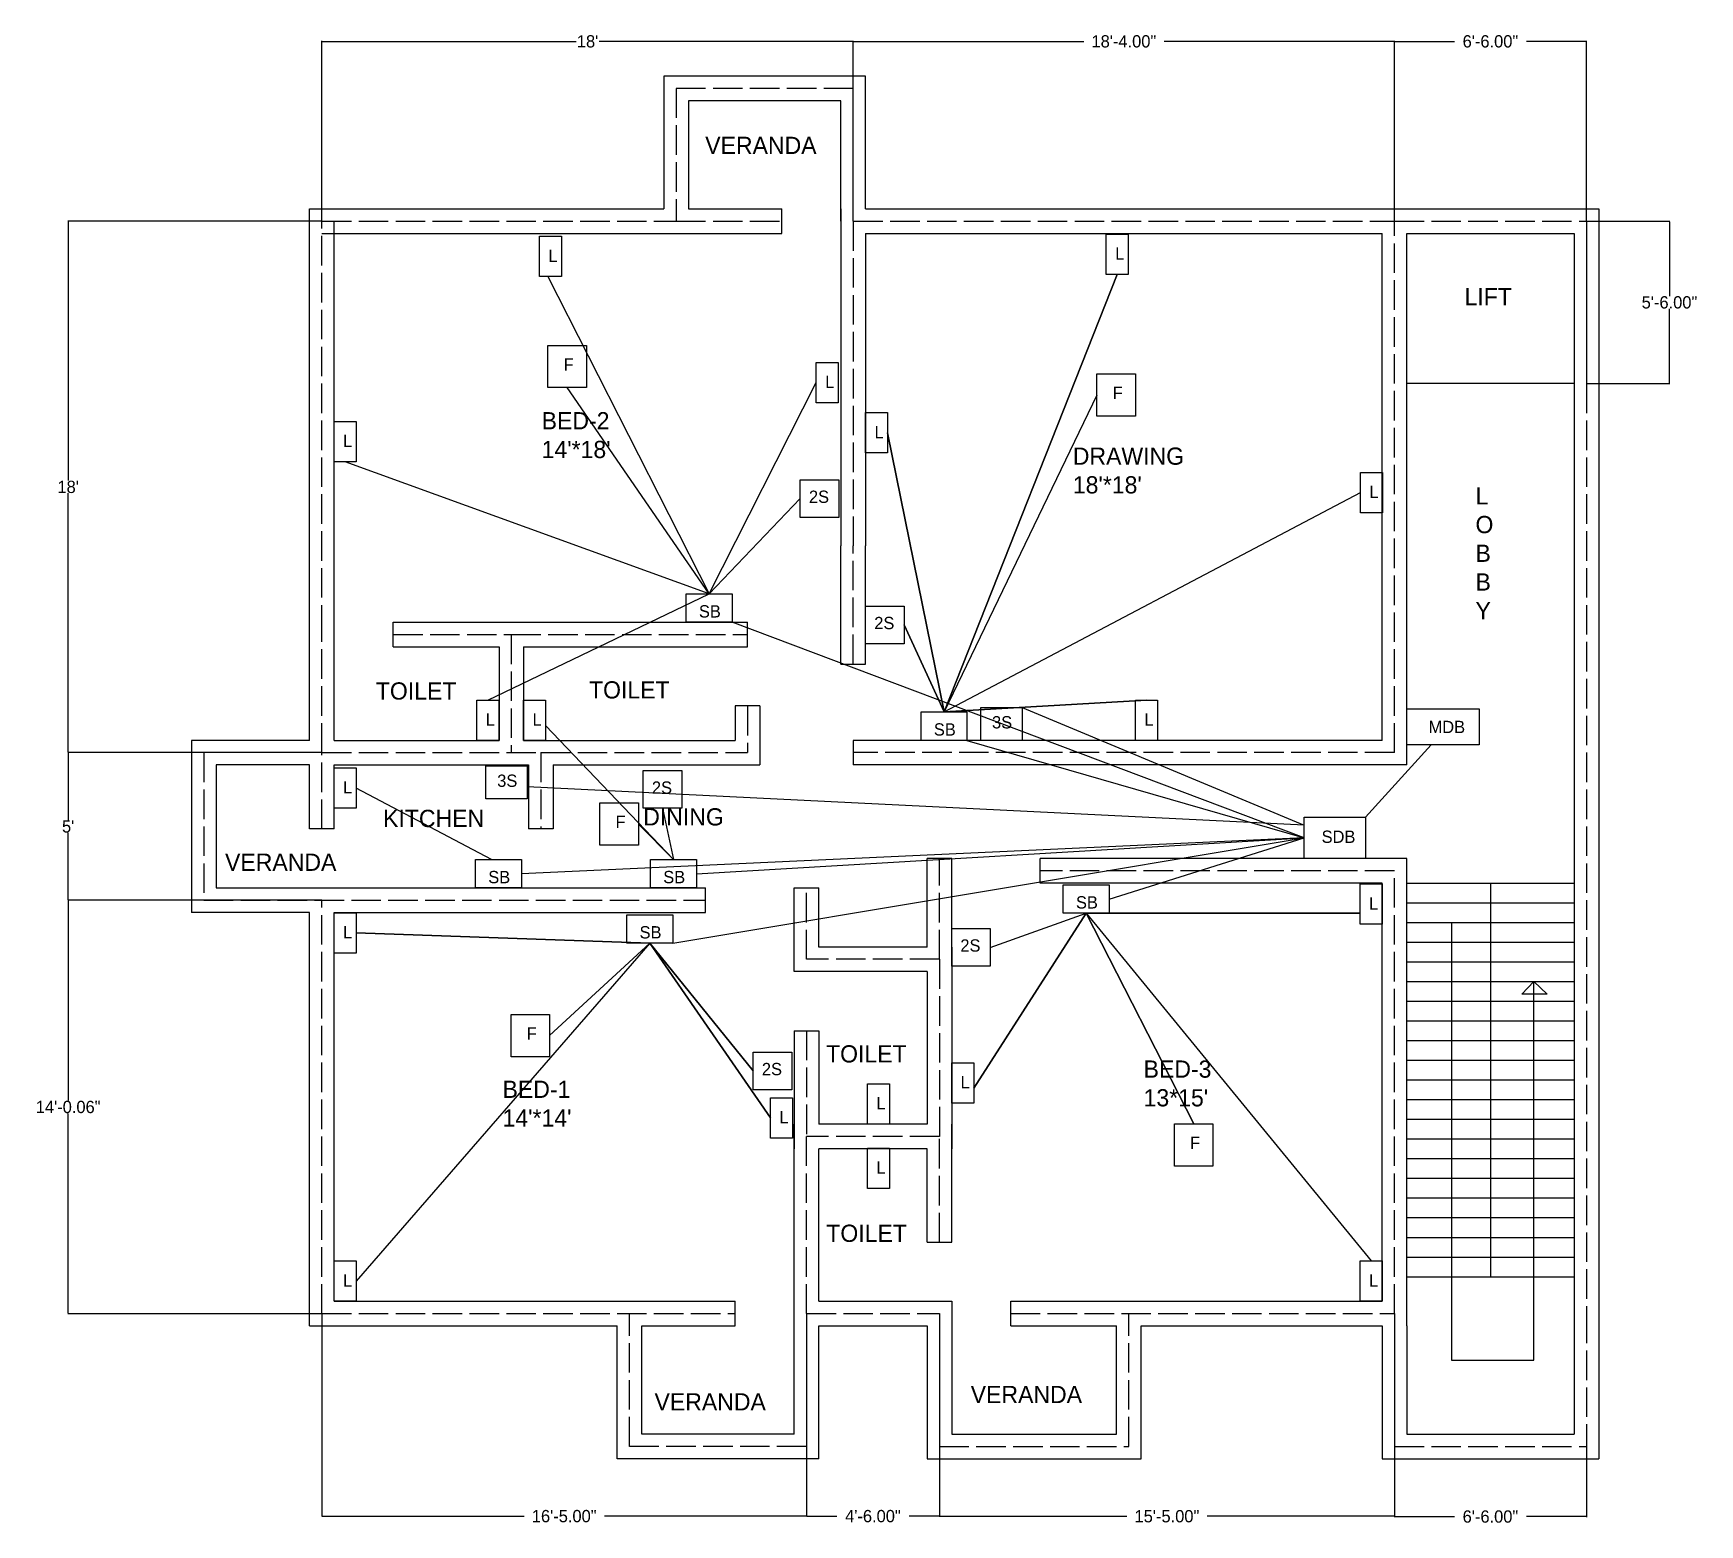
# Model space of a CAD drawing. Header units: inches. Extents: x 34 to 712, y -32 to 574.
import ezdxf

# ---------------------------------------------------------------- set-up
doc = ezdxf.new("R2010")
doc.units = ezdxf.units.IN
doc.header["$MEASUREMENT"] = 0
doc.linetypes.add('ACAD_ISO02W100', pattern=[15, 12, -3])
doc.dimstyles.get("Standard").update_dxf_attribs({"dimtxt": 5, "dimasz": 0.18, "dimexe": 0.18, "dimexo": 0.0625, "dimgap": 0.09, "dimtad": 0, "dimtih": 1, "dimtoh": 1, "dimzin": 0, "dimdsep": 46, "dimlunit": 3, "dimtxsty": 'Standard', "dimcen": 0.09, "dimclrd": 256, "dimclre": 256, "dimclrt": 256, "dimaunit": 1, "dimadec": 0, "dimazin": 0, "dimtfac": 1, "dimtofl": 0, "dimtmove": 0, "dimatfit": 3, "dimfxl": 1, "dimtolj": 1, "dimtzin": 0, "dimlwd": -1, "dimlwe": -1, "dimarcsym": 0})

# ---------------------------------------------------------------- blocks, each defined once
blk = doc.blocks.new('*D1')
for p, q in [((151.56, 53.3), (151.56, -29.16)), ((348.56, 53.3), (348.56, -29.16)), ((151.74, -28.98), (233.72, -28.98)), ((348.38, -28.98), (266.4, -28.98))]:
    blk.add_line(p, q)
for points in [[(151.74, -28.95), (151.74, -29.01), (151.56, -28.98)], [(348.38, -28.95), (348.38, -29.01), (348.56, -28.98)]]:
    blk.add_solid(points)
at = {"layer": 'Defpoints', "color": 0}
for p in [(151.56, 53.36), (348.56, 53.36), (348.56, -28.98)]:
    blk.add_point(p, dxfattribs=at)
at = {"insert": (250.06, -28.98), "char_height": 5, "attachment_point": 5}
blk.add_mtext('\\A1;16\'-5.00"', dxfattribs=at)
blk = doc.blocks.new('*D2')
for p, q in [((348.56, 53.3), (348.56, -29.16)), ((402.56, 53.3), (402.56, -29.16)), ((348.74, -28.98), (360.89, -28.98)), ((402.38, -28.98), (390.23, -28.98))]:
    blk.add_line(p, q)
for points in [[(348.74, -28.95), (348.74, -29.01), (348.56, -28.98)], [(402.38, -28.95), (402.38, -29.01), (402.56, -28.98)]]:
    blk.add_solid(points)
at = {"layer": 'Defpoints', "color": 0}
for p in [(348.56, 53.36), (402.56, 53.36), (402.56, -28.98)]:
    blk.add_point(p, dxfattribs=at)
at = {"insert": (375.56, -28.98), "char_height": 5, "attachment_point": 5}
blk.add_mtext('\\A1;4\'-6.00"', dxfattribs=at)
blk = doc.blocks.new('*D5')
for p, q in [((402.56, 53.23), (402.56, -29.2)), ((587.56, 53.23), (587.56, -29.2)), ((402.74, -29.02), (478.72, -29.02)), ((587.38, -29.02), (511.4, -29.02))]:
    blk.add_line(p, q)
for points in [[(402.74, -28.99), (402.74, -29.05), (402.56, -29.02)], [(587.38, -28.99), (587.38, -29.05), (587.56, -29.02)]]:
    blk.add_solid(points)
at = {"layer": 'Defpoints', "color": 0}
for p in [(402.56, 53.3), (587.56, 53.3), (587.56, -29.02)]:
    blk.add_point(p, dxfattribs=at)
at = {"insert": (495.06, -29.02), "char_height": 5, "attachment_point": 5}
blk.add_mtext('\\A1;15\'-5.00"', dxfattribs=at)
blk = doc.blocks.new('*D6')
for p, q in [((587.56, -0.7), (587.56, -29.33)), ((665.56, -0.7), (665.56, -29.33)), ((587.74, -29.15), (611.89, -29.15)), ((665.38, -29.15), (641.23, -29.15))]:
    blk.add_line(p, q)
for points in [[(587.74, -29.12), (587.74, -29.18), (587.56, -29.15)], [(665.38, -29.12), (665.38, -29.18), (665.56, -29.15)]]:
    blk.add_solid(points)
at = {"layer": 'Defpoints', "color": 0}
for p in [(587.56, -0.64), (665.56, -0.64), (665.56, -29.15)]:
    blk.add_point(p, dxfattribs=at)
at = {"insert": (626.56, -29.15), "char_height": 5, "attachment_point": 5}
blk.add_mtext('\\A1;6\'-6.00"', dxfattribs=at)
blk = doc.blocks.new('*D7')
for p, q in [((151.5, 221.36), (48.25, 221.36)), ((48.43, 221.18), (48.43, 139.92)), ((48.43, 53.48), (48.43, 134.74)), ((151.5, 53.3), (48.25, 53.3))]:
    blk.add_line(p, q)
for points in [[(48.4, 221.18), (48.46, 221.18), (48.43, 221.36)], [(48.4, 53.48), (48.46, 53.48), (48.43, 53.3)]]:
    blk.add_solid(points)
at = {"layer": 'Defpoints', "color": 0}
for p in [(48.43, 221.36), (151.56, 221.36), (151.56, 53.3)]:
    blk.add_point(p, dxfattribs=at)
at = {"insert": (48.43, 137.33), "char_height": 5, "attachment_point": 5}
blk.add_mtext('\\A1;14\'-0.06"', dxfattribs=at)
blk = doc.blocks.new('*D8')
for p, q in [((151.5, 281.36), (48.25, 281.36)), ((48.43, 281.18), (48.43, 253.95)), ((48.43, 221.54), (48.43, 248.77)), ((151.5, 221.36), (48.25, 221.36))]:
    blk.add_line(p, q)
for points in [[(48.4, 281.18), (48.46, 281.18), (48.43, 281.36)], [(48.4, 221.54), (48.46, 221.54), (48.43, 221.36)]]:
    blk.add_solid(points)
at = {"layer": 'Defpoints', "color": 0}
for p in [(48.43, 281.36), (151.56, 281.36), (151.56, 221.36)]:
    blk.add_point(p, dxfattribs=at)
at = {"insert": (48.43, 251.36), "char_height": 5, "attachment_point": 5}
blk.add_mtext("\\A1;5'", dxfattribs=at)
blk = doc.blocks.new('*D9')
for p, q in [((151.5, 497.36), (48.25, 497.36)), ((48.43, 497.18), (48.43, 391.95)), ((48.43, 281.54), (48.43, 386.77)), ((151.5, 281.36), (48.25, 281.36))]:
    blk.add_line(p, q)
for points in [[(48.4, 497.18), (48.46, 497.18), (48.43, 497.36)], [(48.4, 281.54), (48.46, 281.54), (48.43, 281.36)]]:
    blk.add_solid(points)
at = {"layer": 'Defpoints', "color": 0}
for p in [(48.43, 497.36), (151.56, 497.36), (151.56, 281.36)]:
    blk.add_point(p, dxfattribs=at)
at = {"insert": (48.43, 389.36), "char_height": 5, "attachment_point": 5}
blk.add_mtext("\\A1;18'", dxfattribs=at)
blk = doc.blocks.new('*D10')
for p, q in [((151.56, 497.42), (151.56, 570.63)), ((151.74, 570.45), (254.89, 570.45)), ((367.38, 570.45), (264.23, 570.45)), ((367.56, 497.42), (367.56, 570.63))]:
    blk.add_line(p, q)
for points in [[(151.74, 570.48), (151.74, 570.42), (151.56, 570.45)], [(367.38, 570.48), (367.38, 570.42), (367.56, 570.45)]]:
    blk.add_solid(points)
at = {"layer": 'Defpoints', "color": 0}
for p in [(367.56, 570.45), (151.56, 497.36), (367.56, 497.36)]:
    blk.add_point(p, dxfattribs=at)
at = {"insert": (259.56, 570.45), "char_height": 5, "attachment_point": 5}
blk.add_mtext("\\A1;18'", dxfattribs=at)
blk = doc.blocks.new('*D11')
for p, q in [((367.56, 497.42), (367.56, 570.63)), ((367.74, 570.45), (461.22, 570.45)), ((587.38, 570.45), (493.9, 570.45)), ((587.56, 497.42), (587.56, 570.63))]:
    blk.add_line(p, q)
for points in [[(367.74, 570.48), (367.74, 570.42), (367.56, 570.45)], [(587.38, 570.48), (587.38, 570.42), (587.56, 570.45)]]:
    blk.add_solid(points)
at = {"layer": 'Defpoints', "color": 0}
for p in [(587.56, 570.45), (367.56, 497.36), (587.56, 497.36)]:
    blk.add_point(p, dxfattribs=at)
at = {"insert": (477.56, 570.45), "char_height": 5, "attachment_point": 5}
blk.add_mtext('\\A1;18\'-4.00"', dxfattribs=at)
blk = doc.blocks.new('*D12')
for p, q in [((587.56, 497.42), (587.56, 570.63)), ((587.74, 570.45), (611.89, 570.45)), ((665.38, 570.45), (641.23, 570.45)), ((665.56, 497.42), (665.56, 570.63))]:
    blk.add_line(p, q)
for points in [[(587.74, 570.48), (587.74, 570.42), (587.56, 570.45)], [(665.38, 570.48), (665.38, 570.42), (665.56, 570.45)]]:
    blk.add_solid(points)
at = {"layer": 'Defpoints', "color": 0}
for p in [(665.56, 570.45), (587.56, 497.36), (665.56, 497.36)]:
    blk.add_point(p, dxfattribs=at)
at = {"insert": (626.56, 570.45), "char_height": 5, "attachment_point": 5}
blk.add_mtext('\\A1;6\'-6.00"', dxfattribs=at)
blk = doc.blocks.new('*D13')
for p, q in [((665.62, 497.36), (699.52, 497.36)), ((699.34, 497.18), (699.34, 466.95)), ((699.34, 431.54), (699.34, 461.77)), ((665.62, 431.36), (699.52, 431.36))]:
    blk.add_line(p, q)
for points in [[(699.31, 497.18), (699.37, 497.18), (699.34, 497.36)], [(699.31, 431.54), (699.37, 431.54), (699.34, 431.36)]]:
    blk.add_solid(points)
at = {"layer": 'Defpoints', "color": 0}
for p in [(665.56, 497.36), (665.56, 431.36), (699.34, 431.36)]:
    blk.add_point(p, dxfattribs=at)
at = {"insert": (699.34, 464.36), "char_height": 5, "attachment_point": 5}
blk.add_mtext('\\A1;5\'-6.00"', dxfattribs=at)

msp = doc.modelspace()

# ---------------------------------------------------------------- linework, layer by layer
for p, q in [((290.559, 556.359), (290.559, 502.359)), ((372.559, 556.359), (290.559, 556.359)), ((372.559, 502.359), (372.559, 556.359)), ((300.559, 546.359), (300.559, 502.359)), ((362.559, 546.359), (300.559, 546.359)), ((362.559, 497.359), (362.559, 546.359)), ((362.559, 497.359), (362.559, 546.359)), ((372.559, 502.359), (372.559, 546.359)), ((146.559, 329.359), (146.559, 502.359)), ((146.559, 502.359), (290.559, 502.359)), ((300.559, 502.359), (338.559, 502.359)), ((338.559, 492.359), (338.559, 502.359)), ((362.559, 502.359), (362.559, 365.359)), ((372.559, 502.359), (592.559, 502.359)), ((396.559, 502.359), (434.559, 502.359)), ((587.559, 502.359), (670.559, 502.359)), ((670.559, 502.359), (670.559, 431.359)), ((156.559, 329.359), (156.559, 497.359)), ((665.559, 497.359), (665.559, 431.359)), ((151.559, 492.359), (338.559, 492.359)), ((372.559, 492.359), (372.559, 365.359)), ((372.559, 492.359), (582.559, 492.359)), ((582.559, 286.359), (582.559, 492.359)), ((592.559, 276.359), (592.559, 492.359)), ((592.559, 492.359), (660.559, 492.359)), ((660.559, 492.359), (660.559, 431.359)), ((660.559, 431.359), (592.559, 431.359)), ((660.559, 431.359), (660.559, 53.359)), ((670.559, 431.359), (670.559, 48.359)), ((362.559, 317.359), (362.559, 365.359)), ((372.559, 317.359), (372.559, 365.359)), ((180.559, 334.359), (233.559, 334.359)), ((180.559, 324.359), (180.559, 334.359)), ((228.559, 334.359), (324.559, 334.359)), ((324.559, 324.359), (324.559, 334.359)), ((146.559, 286.359), (146.559, 329.359)), ((156.559, 286.359), (156.559, 329.359)), ((180.559, 324.359), (223.559, 324.359)), ((223.559, 324.359), (223.559, 286.359)), ((233.559, 324.359), (233.559, 286.359)), ((233.559, 324.359), (324.559, 324.359)), ((362.559, 317.359), (372.559, 317.359)), ((319.559, 300.359), (319.559, 286.359)), ((329.559, 300.359), (319.559, 300.359)), ((329.559, 300.359), (329.559, 276.359)), ((146.559, 286.359), (98.559, 286.359)), ((98.559, 286.359), (98.559, 216.359)), ((156.559, 286.359), (223.559, 286.359)), ((233.559, 286.359), (245.559, 286.359)), ((245.559, 286.359), (319.559, 286.359)), ((367.559, 286.359), (367.559, 276.359)), ((582.559, 286.359), (367.559, 286.359)), ((146.559, 276.359), (108.559, 276.359)), ((108.559, 276.359), (108.559, 226.359)), ((146.559, 250.359), (146.559, 276.359)), ((156.559, 276.359), (235.559, 276.359)), ((156.559, 250.359), (156.559, 276.359)), ((235.559, 276.359), (235.559, 250.359)), ((245.559, 276.359), (245.559, 250.359)), ((245.559, 276.359), (329.559, 276.359)), ((592.559, 276.359), (367.559, 276.359)), ((156.559, 250.359), (146.559, 250.359)), ((245.559, 250.359), (235.559, 250.359)), ((397.559, 202.359), (397.559, 238.359)), ((407.559, 238.359), (397.559, 238.359)), ((407.559, 202.359), (407.559, 238.359)), ((592.559, 238.359), (443.559, 238.359)), ((443.559, 228.359), (443.559, 238.359)), ((592.559, 48.359), (592.559, 238.359)), ((108.559, 226.359), (307.559, 226.359)), ((307.559, 216.359), (307.559, 226.359)), ((343.559, 202.359), (343.559, 226.359)), ((343.559, 226.359), (353.559, 226.359)), ((353.559, 202.359), (353.559, 226.359)), ((582.559, 228.359), (443.559, 228.359)), ((582.559, 58.359), (582.559, 228.359)), ((592.559, 228.359), (660.559, 228.359)), ((626.559, 228.359), (626.559, 68.359)), ((592.559, 220.359), (660.559, 220.359)), ((146.559, 216.359), (98.559, 216.359)), ((146.559, 48.359), (146.559, 216.359)), ((156.559, 58.359), (156.559, 216.359)), ((156.559, 216.359), (307.559, 216.359)), ((592.559, 212.359), (660.559, 212.359)), ((610.726, 212.359), (610.726, 34.367)), ((592.559, 204.359), (660.559, 204.359)), ((343.559, 192.359), (343.559, 202.359)), ((397.559, 202.359), (353.559, 202.359)), ((397.559, 202.359), (353.559, 202.359)), ((407.559, 202.359), (407.559, 120.359)), ((397.559, 192.359), (343.559, 192.359)), ((397.559, 192.359), (397.559, 130.359)), ((592.559, 196.359), (660.559, 196.359)), ((592.559, 188.359), (660.559, 188.359)), ((644.171, 188.359), (639.332, 183.219)), ((649.551, 183.219), (639.332, 183.219)), ((644.171, 34.367), (644.171, 188.359)), ((644.171, 188.359), (649.551, 183.219)), ((592.559, 180.359), (660.559, 180.359)), ((592.559, 172.359), (660.559, 172.359)), ((343.559, 168.359), (343.559, 120.359)), ((343.559, 168.359), (353.559, 168.359)), ((353.559, 168.359), (353.559, 130.359)), ((592.559, 164.359), (660.559, 164.359)), ((592.559, 156.359), (660.559, 156.359)), ((592.559, 148.359), (660.559, 148.359)), ((592.559, 140.359), (660.559, 140.359)), ((343.559, 4.359), (343.559, 130.359)), ((397.559, 130.359), (353.559, 130.359)), ((397.559, 130.359), (353.559, 130.359)), ((397.559, 130.359), (353.559, 130.359)), ((397.559, 130.359), (353.559, 130.359)), ((407.559, 82.359), (407.559, 130.359)), ((592.559, 132.359), (660.559, 132.359)), ((592.559, 124.359), (660.559, 124.359)), ((397.559, 120.359), (353.559, 120.359)), ((397.559, 120.359), (353.559, 120.359)), ((397.559, 120.359), (353.559, 120.359)), ((397.559, 120.359), (353.559, 120.359)), ((353.559, 58.359), (353.559, 120.359)), ((397.559, 82.359), (397.559, 120.359)), ((592.559, 116.359), (660.559, 116.359)), ((592.559, 108.359), (660.559, 108.359)), ((592.559, 100.359), (660.559, 100.359)), ((592.559, 92.359), (660.559, 92.359)), ((397.559, 82.359), (407.559, 82.359)), ((592.559, 84.359), (660.559, 84.359)), ((592.559, 76.359), (660.559, 76.359)), ((592.559, 68.359), (660.559, 68.359)), ((156.559, 58.359), (319.559, 58.359)), ((319.559, 48.359), (319.559, 58.359)), ((353.559, 58.359), (407.559, 58.359)), ((407.559, 58.359), (407.559, 4.359)), ((431.559, 58.359), (582.559, 58.359)), ((431.559, 48.359), (431.559, 58.359)), ((146.559, 48.359), (271.559, 48.359)), ((271.559, -5.641), (271.559, 48.359)), ((281.559, 4.359), (281.559, 48.359)), ((281.559, 48.359), (319.559, 48.359)), ((353.559, -5.641), (353.559, 48.359)), ((353.559, 48.359), (397.559, 48.359)), ((353.559, 48.359), (397.559, 48.359)), ((397.559, 48.359), (397.559, -5.641)), ((431.559, 48.359), (474.559, 48.359)), ((474.559, 4.359), (474.559, 48.359)), ((484.559, -5.641), (484.559, 48.359)), ((484.559, 48.359), (582.559, 48.359)), ((582.559, 48.359), (582.559, -5.641)), ((592.559, 48.359), (592.559, 4.359)), ((660.559, 53.359), (660.559, 4.359)), ((670.559, 53.359), (670.559, -5.641)), ((610.726, 34.367), (644.171, 34.367)), ((343.559, 4.359), (281.559, 4.359)), ((407.559, 4.359), (474.559, 4.359)), ((592.559, 4.359), (660.559, 4.359)), ((353.559, -5.641), (271.559, -5.641)), ((397.559, -5.641), (484.559, -5.641)), ((582.559, -5.641), (592.559, -5.641)), ((592.559, -5.641), (670.559, -5.641))]:
    msp.add_line(p, q)
at = {"linetype": 'ACAD_ISO02W100'}
for p, q in [((367.559, 551.359), (295.559, 551.359)), ((295.559, 551.359), (295.559, 497.359)), ((367.559, 497.359), (367.559, 551.359)), ((151.559, 329.359), (151.559, 497.359)), ((151.559, 497.359), (295.559, 497.359)), ((295.559, 497.359), (338.559, 497.359)), ((367.559, 497.359), (367.559, 365.359)), ((367.559, 497.359), (587.559, 497.359)), ((587.559, 281.359), (587.559, 497.359)), ((587.559, 497.359), (665.559, 497.359)), ((665.559, 431.359), (665.559, 53.359)), ((367.559, 317.359), (367.559, 365.359)), ((151.559, 281.359), (151.559, 329.359)), ((180.559, 329.359), (228.559, 329.359)), ((228.559, 329.359), (228.559, 281.359)), ((228.559, 329.359), (324.559, 329.359)), ((324.559, 300.359), (324.559, 281.359)), ((151.559, 281.359), (103.559, 281.359)), ((103.559, 281.359), (103.559, 221.359)), ((151.559, 281.359), (240.559, 281.359)), ((151.559, 250.359), (151.559, 281.359)), ((240.559, 281.359), (240.559, 250.359)), ((240.559, 281.359), (324.559, 281.359)), ((587.559, 281.359), (367.559, 281.359)), ((402.559, 197.359), (402.559, 238.359)), ((587.559, 233.359), (443.559, 233.359)), ((587.559, 53.359), (587.559, 233.359)), ((348.559, 197.359), (348.559, 226.359)), ((103.559, 221.359), (307.559, 221.359)), ((151.559, 53.359), (151.559, 221.359)), ((402.559, 197.359), (348.559, 197.359)), ((402.559, 197.359), (402.559, 125.359)), ((348.559, 168.359), (348.559, 125.359)), ((348.559, 53.359), (348.559, 125.359)), ((402.559, 125.359), (348.559, 125.359)), ((402.559, 82.359), (402.559, 125.359)), ((151.559, 53.359), (319.559, 53.359)), ((276.559, -0.641), (276.559, 53.359)), ((348.559, 53.359), (402.559, 53.359)), ((348.559, 53.359), (348.559, -0.641)), ((402.559, 53.359), (402.559, -0.641)), ((431.559, 53.359), (587.559, 53.359)), ((479.559, -0.641), (479.559, 53.359)), ((587.559, 53.359), (587.559, -0.641)), ((665.559, 53.359), (665.559, -0.641)), ((348.559, -0.641), (276.559, -0.641)), ((402.559, -0.641), (479.559, -0.641)), ((587.559, -0.641), (665.559, -0.641))]:
    msp.add_line(p, q, dxfattribs=at)
at = {"color": 86}
for p, q in [((243.46, 474.836), (308.946, 345.908)), ((404.45, 297.908), (474.882, 475.775)), ((474.882, 475.775), (404.45, 297.908)), ((308.946, 345.908), (251.292, 429.752)), ((308.946, 345.908), (352.524, 431.759)), ((466.625, 426.73), (404.45, 297.908)), ((404.45, 297.908), (381.509, 411.374)), ((381.509, 411.374), (404.45, 297.908)), ((308.946, 345.908), (161.034, 399.573)), ((404.45, 297.908), (573.719, 387.059)), ((346.013, 384.613), (308.946, 345.908)), ((218.987, 302.751), (308.946, 345.908)), ((404.45, 297.908), (388.222, 333.293)), ((388.222, 333.293), (404.45, 297.908)), ((404.45, 297.908), (486.744, 302.751)), ((486.744, 302.751), (404.45, 297.908)), ((242.509, 292.354), (294.449, 237.908)), ((220.491, 237.908), (165.509, 266.971)), ((290.013, 258.765), (294.449, 237.908)), ((294.449, 237.908), (280.219, 252.359)), ((462.212, 216.077), (416.509, 144.945)), ((416.509, 144.945), (462.212, 216.077)), ((423.222, 202.223), (462.212, 216.077)), ((462.212, 216.077), (505.947, 130.458)), ((505.947, 130.458), (462.212, 216.077)), ((462.212, 216.077), (573.611, 216.077)), ((573.611, 216.077), (462.212, 216.077)), ((462.212, 216.077), (578.086, 74.751)), ((284.827, 203.902), (165.509, 208.079)), ((165.509, 208.079), (284.827, 203.902)), ((284.827, 203.902), (165.509, 66.555)), ((284.827, 203.902), (244.129, 166.335)), ((244.129, 166.335), (284.827, 203.902)), ((284.827, 203.902), (326.886, 151.996)), ((326.886, 151.996), (284.827, 203.902)), ((284.827, 203.902), (333.854, 132.916)), ((333.854, 132.916), (284.827, 203.902))]:
    msp.add_line(p, q, dxfattribs=at)
at = {"color": 5}
for p, q in [((550.839, 246.741), (318.27, 334.359)), ((436.155, 299.771), (550.839, 251.844)), ((413.773, 286.359), (550.839, 246.741)), ((550.839, 251.844), (235.022, 267.459)), ((550.839, 246.741), (232.64, 232.134)), ((294.151, 203.902), (550.839, 246.741)), ((303.773, 232.134), (550.839, 246.741)), ((471.536, 221.852), (550.839, 246.741))]:
    msp.add_line(p, q, dxfattribs=at)
at = {"color": 1}
msp.add_line((575.826, 255.124), (602.478, 284.592), dxfattribs=at)
for points in [[(239.985, 491.229), (248.936, 491.229), (248.936, 474.836), (239.985, 474.836)], [(470.407, 492.167), (479.358, 492.167), (479.358, 475.775), (470.407, 475.775)], [(243.46, 446.889), (259.124, 446.889), (259.124, 429.752), (243.46, 429.752)], [(352.524, 439.956), (361.474, 439.956), (361.474, 423.563), (352.524, 423.563)], [(466.625, 435.299), (482.289, 435.299), (482.289, 418.162), (466.625, 418.162)], [(156.559, 415.965), (165.509, 415.965), (165.509, 399.573), (156.559, 399.573)], [(372.559, 419.57), (381.509, 419.57), (381.509, 403.178), (372.559, 403.178)], [(573.719, 395.255), (582.669, 395.255), (582.669, 378.862), (573.719, 378.862)], [(346.013, 392.251), (361.676, 392.251), (361.676, 376.976), (346.013, 376.976)], [(299.623, 345.908), (318.27, 345.908), (318.27, 334.359), (299.623, 334.359)], [(372.559, 340.931), (388.222, 340.931), (388.222, 325.656), (372.559, 325.656)], [(214.511, 302.751), (223.462, 302.751), (223.462, 286.359), (214.511, 286.359)], [(233.559, 302.751), (242.509, 302.751), (242.509, 286.359), (233.559, 286.359)], [(419.373, 299.771), (436.155, 299.771), (436.155, 286.359), (419.373, 286.359)], [(482.269, 302.751), (491.219, 302.751), (491.219, 286.359), (482.269, 286.359)], [(592.559, 299.122), (622.021, 299.122), (622.021, 284.592), (592.559, 284.592)], [(395.126, 297.908), (413.773, 297.908), (413.773, 286.359), (395.126, 286.359)], [(156.559, 275.168), (165.509, 275.168), (165.509, 258.775), (156.559, 258.775)], [(218.239, 276.028), (235.022, 276.028), (235.022, 262.616), (218.239, 262.616)], [(282.182, 274.04), (297.845, 274.04), (297.845, 258.765), (282.182, 258.765)], [(264.556, 260.928), (280.219, 260.928), (280.219, 243.791), (264.556, 243.791)], [(550.839, 255.124), (575.826, 255.124), (575.826, 238.359), (550.839, 238.359)], [(213.994, 237.908), (232.64, 237.908), (232.64, 226.359), (213.994, 226.359)], [(285.126, 237.908), (303.773, 237.908), (303.773, 226.359), (285.126, 226.359)], [(452.889, 227.626), (471.536, 227.626), (471.536, 216.077), (452.889, 216.077)], [(573.611, 227.977), (582.562, 227.977), (582.562, 211.584), (573.611, 211.584)], [(156.559, 216.276), (165.509, 216.276), (165.509, 199.883), (156.559, 199.883)], [(275.504, 215.451), (294.151, 215.451), (294.151, 203.902), (275.504, 203.902)], [(407.559, 209.861), (423.222, 209.861), (423.222, 194.586), (407.559, 194.586)], [(228.466, 174.904), (244.129, 174.904), (244.129, 157.767), (228.466, 157.767)], [(326.886, 159.634), (342.549, 159.634), (342.549, 144.359), (326.886, 144.359)], [(407.559, 155.342), (416.509, 155.342), (416.509, 138.95), (407.559, 138.95)], [(373.313, 146.751), (382.264, 146.751), (382.264, 130.359), (373.313, 130.359)], [(333.854, 141.113), (342.805, 141.113), (342.805, 124.72), (333.854, 124.72)], [(498.115, 130.458), (513.778, 130.458), (513.778, 113.32), (498.115, 113.32)], [(373.313, 120.586), (382.264, 120.586), (382.264, 104.194), (373.313, 104.194)], [(156.559, 74.751), (165.509, 74.751), (165.509, 58.359), (156.559, 58.359)], [(573.611, 74.751), (582.562, 74.751), (582.562, 58.359), (573.611, 58.359)]]:
    msp.add_lwpolyline(points, close=True)

# ---------------------------------------------------------------- texts
at = {"attachment_point": 1}
for s, insert, char_height, width in [('VERANDA', (307.391, 531.689), 7, 75.07377), ('L', (243.621, 485.832), 5, 9.62349), ('L', (474.043, 486.77), 5, 9.62349), ('LIFT', (616.01, 470.212), 7, 50.90427), ('F', (249.826, 441.668), 5, 19.24698), ('L', (356.159, 434.559), 5, 9.62349), ('F', (472.991, 430.078), 5, 19.24698), ("BED-2\\P14'*18'", (240.889, 419.768), 7, 48.11526), ('L', (376.194, 414.173), 5, 9.62349), ('L', (160.194, 410.568), 5, 9.62349), ("DRAWING\\P18'*18'", (456.808, 405.379), 7, 66.75725), ('2S', (349.54, 387.873), 5, 16.35993), ('L', (577.354, 389.858), 5, 9.62349), ('L\\PO\\PB\\PB\\PY', (620.489, 389.246), 7, 35.82153), ('SB', (304.815, 341.293), 5, 24.8091), ('2S', (376.086, 336.553), 5, 16.35993), ('TOILET', (173.481, 309.934), 7, 35.80863), ('TOILET', (260.137, 310.373), 7, 35.80863), ('L', (218.147, 297.354), 5, 9.62349), ('L', (237.194, 297.354), 5, 9.62349), ('SB', (400.319, 293.293), 5, 24.8091), ('3S', (423.958, 296.202), 5, 25.02107), ('L', (485.904, 297.354), 5, 9.62349), ('MDB', (601.411, 294.31), 5, 37.30336), ('3S', (222.825, 272.459), 5, 25.02107), ('L', (160.194, 269.771), 5, 9.62349), ('2S', (285.709, 269.663), 5, 16.35993), ('KITCHEN', (176.451, 258.139), 7, 68.59238), ('DINING', (282.182, 258.765), 7, 55.21711), ('F', (270.922, 255.707), 5, 19.24698), ('SDB', (557.938, 249.687), 5, 15.30394), ('VERANDA', (112.2, 240.324), 7, 75.07377), ('SB', (219.186, 233.293), 5, 24.8091), ('SB', (290.319, 233.293), 5, 24.8091), ('SB', (458.081, 223.011), 5, 24.8091), ('L', (577.246, 222.58), 5, 9.62349), ('L', (160.194, 210.879), 5, 9.62349), ('SB', (280.697, 210.836), 5, 24.8091), ('2S', (411.086, 205.483), 5, 16.35993), ('F', (234.832, 169.683), 5, 19.24698), ('TOILET', (356.5, 162.431), 7, 35.80863), ("BED-3\\P13*15'", (485.577, 156.252), 7, 97.10154), ('2S', (330.413, 155.256), 5, 16.35993), ('L', (411.194, 149.945), 5, 9.62349), ("BED-1\\P14'*14'", (224.992, 148.038), 7, 915.71091), ('L', (337.489, 135.716), 5, 9.62349), ('L', (376.948, 141.354), 5, 9.62349), ('F', (504.481, 125.237), 5, 19.24698), ('L', (376.948, 115.189), 5, 9.62349), ('TOILET', (356.594, 89.512), 7, 35.80863), ('L', (160.194, 69.354), 5, 9.62349), ('L', (577.246, 69.354), 5, 9.62349), ('VERANDA', (286.773, 21.004), 7, 75.07377), ('VERANDA', (415.304, 23.99), 7, 75.07377)]:
    msp.add_mtext(s, dxfattribs=dict(at, insert=insert, char_height=char_height, width=width))

# ---------------------------------------------------------------- dimensions: what is measured, and where the dimension line sits
for base, p1, p2, picture, middle in [((367.559, 570.453), (151.559, 497.359), (367.559, 497.359), '*D10', (259.559, 570.453)), ((348.559, -28.982), (151.559, 53.359), (348.559, 53.359), '*D1', (250.059, -28.982)), ((587.559, -29.017), (402.559, 53.296), (587.559, 53.296), '*D5', (495.059, -29.017)), ((665.559, -29.148), (587.559, -0.641), (665.559, -0.641), '*D6', (626.559, -29.148))]:
    dim = msp.add_linear_dim(base=base, p1=p1, p2=p2, dimstyle='Standard')
    dim.commit()
    dim.dimension.update_dxf_attribs({"geometry": picture, "text_midpoint": middle})
for base, p1, p2, picture, middle in [((587.559, 570.453), (367.559, 497.359), (587.559, 497.359), '*D11', (477.559, 570.453)), ((665.559, 570.453), (587.559, 497.359), (665.559, 497.359), '*D12', (626.559, 570.453)), ((402.559, -28.982), (348.559, 53.359), (402.559, 53.359), '*D2', (375.559, -28.982))]:
    dim = msp.add_linear_dim(base=base, p1=p1, p2=p2, dimstyle='Standard', override={"dimtmove": 1})
    dim.commit()
    dim.dimension.update_dxf_attribs({"geometry": picture, "text_midpoint": middle})
for base, p1, p2, picture, middle in [((48.43, 497.359), (151.559, 281.359), (151.559, 497.359), '*D9', (48.43, 389.359)), ((48.43, 281.359), (151.559, 221.359), (151.559, 281.359), '*D8', (48.43, 251.359))]:
    dim = msp.add_linear_dim(base=base, p1=p1, p2=p2, angle=90, dimstyle='Standard', override={"dimtmove": 1})
    dim.commit()
    dim.dimension.update_dxf_attribs({"geometry": picture, "text_midpoint": middle})
for base, p1, p2, picture, middle in [((699.342, 431.359), (665.559, 497.359), (665.559, 431.359), '*D13', (699.342, 464.359)), ((48.43, 221.359), (151.559, 53.296), (151.559, 221.359), '*D7', (48.43, 137.328))]:
    dim = msp.add_linear_dim(base=base, p1=p1, p2=p2, angle=90, dimstyle='Standard')
    dim.commit()
    dim.dimension.update_dxf_attribs({"geometry": picture, "text_midpoint": middle})

doc.saveas('drawing.dxf')
